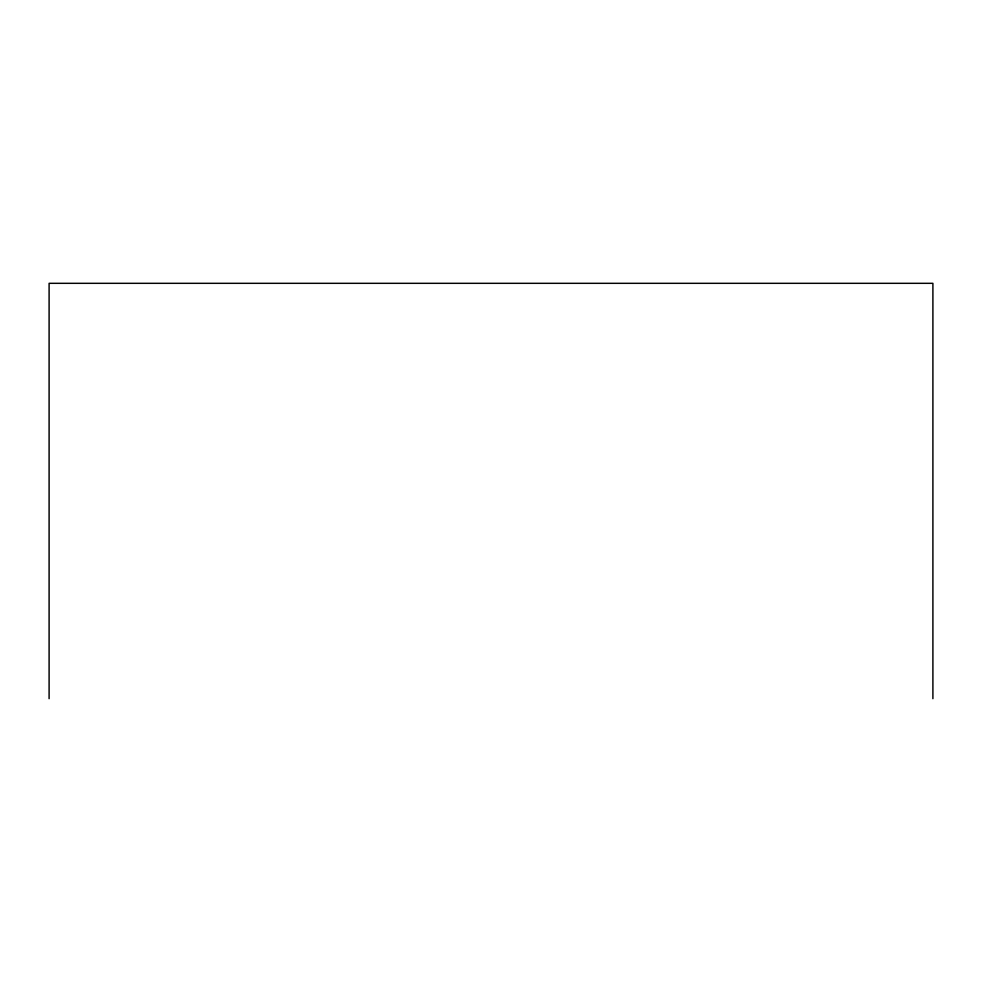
<?xml version="1.0" encoding="UTF-8"?>
<svg xmlns="http://www.w3.org/2000/svg" width="982" height="982" viewBox="0 0 982 982"><rect width="100%" height="100%" fill="white"/><g stroke="black" fill="none" stroke-linecap="round" stroke-linejoin="round"><path stroke-width="1.47" d="M932.9 698.681L932.9 283.319L49.1 283.319L49.1 698.681"/></g></svg>
